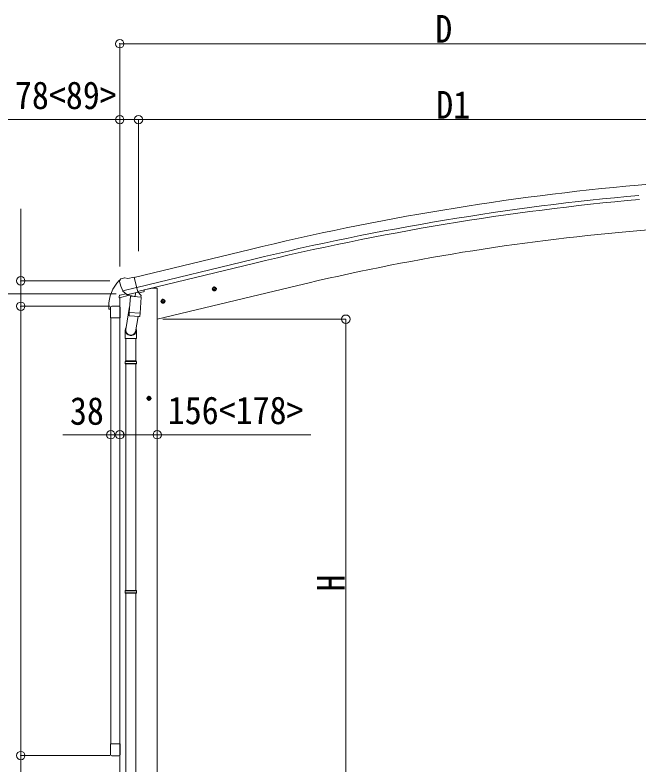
# Model space of a CAD drawing. Units: millimetres at full size, sheet at 1:35. Extents: x -9783 to 9892, y -6828 to 6752.
# Drawn here: x -7653 to -5053, y -355 to 2771 of the extents above; entities that cross this region are included whole.
import ezdxf
from ezdxf.enums import TextEntityAlignment as Align

# ---------------------------------------------------------------- set-up
doc = ezdxf.new("R2010")
doc.units = ezdxf.units.MM
doc.header["$LTSCALE"] = 35
doc.header["$PDMODE"] = 32
doc.header["$PDSIZE"] = 35
for name, color, linetype, lineweight in [('0-1_本体', 4, 'Continuous', 9), ('0-2_部品', 7, 'Continuous', 9), ('0-A_寸法', 6, 'Continuous', 9), ('1-1_GLASS', 4, 'Continuous', 9), ('1-2_GLASS_SEAL', 7, 'Continuous', 9), ('1-A', 6, 'Continuous', 9)]:
    doc.layers.add(name, color=color, linetype=linetype, lineweight=lineweight)
doc.styles.add('ＭＳ ゴシック', font='')
doc.styles.get('ＭＳ ゴシック').set_extended_font_data('MS Gothic')

msp = doc.modelspace()

# ---------------------------------------------------------------- linework, layer by layer
at = {"layer": '0-1_本体'}
for p, q in [((-4579.17, 2105.48), (-5056.68, 2062.28)), ((-5093.49, 1868.66), (-4555.54, 1915.72)), ((-7156.01, 1676.67), (-6673.13, 1794.15)), ((-7145.93, 1634.7), (-6662.92, 1752.17)), ((-7142, 1618.32), (-6658.94, 1735.81)), ((-7080.53, 1633.08), (-7114.04, 1625.03)), ((-7060.53, 1633.08), (-7080.53, 1633.08)), ((-7060.53, 1503.08), (-6474.86, 1643.69)), ((-7060.53, 1633.08), (-7060.53, -1246.92)), ((-7216.03, 1593.37), (-7216.03, -1246.92)), ((-7085.03, 1173.58), (-7105.03, 1173.58)), ((-7095.03, 1181.08), (-7101.53, 1177.33)), ((-7101.53, 1177.33), (-7101.53, 1169.83)), ((-7101.53, 1169.83), (-7095.03, 1166.07)), ((-7095.03, 1163.58), (-7095.03, 1183.58)), ((-7088.53, 1177.33), (-7095.03, 1181.08))]:
    msp.add_line(p, q, dxfattribs=at)
at = {"layer": '0-1_本体', "color": 6}
for p, q in [((-7628.89, 1662.97), (-7628.89, 1556.97)), ((-7628.89, -316.03), (-7628.89, 1556.97)), ((-7216.03, 1021.44), (-7254.03, 1021.44))]:
    msp.add_line(p, q, dxfattribs=at)
at = {"layer": '0-1_本体'}
msp.add_lwpolyline([(-7095.03, 1166.07), (-7088.53, 1169.83), (-7088.53, 1177.33)], dxfattribs=at)
for radius in [8.5, 7.7, 6.5]:
    msp.add_circle((-7095.03, 1173.58), radius, dxfattribs=at)
for centre, radius, start, end in [((-4060.56, -8947.73), 11054.98, 95.16866, 103.66973), ((-4060.56, -8947.73), 11011.82, 95.16974, 103.66973), ((-4060.56, -8947.73), 10994.98, 95.16974, 103.66973), ((-4270.5, -7538.12), 9442.71, 95.00001, 103.5)]:
    msp.add_arc(centre, radius, start, end, dxfattribs=at)
at = {"layer": '0-2_部品'}
for p, q in [((-7217.72, 1661.09), (-7217.44, 1659.94)), ((-7213.5, 1669.67), (-7217.35, 1663.37)), ((-7210.4, 1671.91), (-7197.22, 1675.08)), ((-7182.66, 1672.4), (-7195.92, 1675.1)), ((-7182.66, 1672.4), (-7156.73, 1678.63)), ((-7203.66, 1620.78), (-7146.16, 1634.59)), ((-6832.05, 1626.9), (-6812.6, 1631.56)), ((-6827.49, 1634.67), (-6829.62, 1627.48)), ((-6820.19, 1636.43), (-6827.49, 1634.67)), ((-6819.99, 1619.51), (-6824.66, 1638.95)), ((-6815.03, 1630.98), (-6820.19, 1636.43)), ((-6817.16, 1623.79), (-6815.03, 1630.98)), ((-7218.84, 1592.76), (-7176.14, 1603.01)), ((-7218.84, 1599.65), (-7218.84, 1592.76)), ((-7190.34, 1608.86), (-7216.54, 1602.57)), ((-7186.81, 1605.87), (-7203.19, 1620.37)), ((-7184.1, 1605.31), (-7176.58, 1607.11)), ((-7183.26, 1605.41), (-7181.73, 1605.78)), ((-7181.73, 1605.78), (-7145.03, 1614.59)), ((-7179.9, 1605.55), (-7179.95, 1604.81)), ((-7179.19, 1603.77), (-7153.38, 1597.33)), ((-7172.28, 1598.42), (-7176.95, 1531.59)), ((-7126.59, 1595.23), (-7172.28, 1598.42)), ((-7170.5, 1601.6), (-7170.73, 1598.32)), ((-7150.98, 1612.77), (-7152, 1598.16)), ((-7145.03, 1614.59), (-7143.5, 1614.96)), ((-7141.95, 1617.06), (-7141, 1617)), ((-7141, 1617), (-7127.69, 1601.68)), ((-7137.01, 1612.4), (-7118.12, 1616.94)), ((-7131.26, 1528.39), (-7126.59, 1595.23)), ((-7127.69, 1601.68), (-7128.13, 1595.34)), ((-7114.29, 1625.11), (-7114.29, 1621.8)), ((-7045.97, 1575.54), (-7026.52, 1580.21)), ((-7041.41, 1583.32), (-7043.54, 1576.12)), ((-7034.11, 1585.07), (-7041.41, 1583.32)), ((-7033.91, 1568.15), (-7038.58, 1587.6)), ((-7028.95, 1579.62), (-7034.11, 1585.07)), ((-7031.08, 1572.43), (-7028.95, 1579.62)), ((-7175.22, 1556.35), (-7191.13, 1460.18)), ((-7177.81, 1519.12), (-7176.94, 1531.59)), ((-7177.41, 1517.76), (-7177.41, 1517.76)), ((-7131.26, 1528.39), (-7176.95, 1531.59)), ((-7175.97, 1516.98), (-7134.27, 1514.07)), ((-7139.7, 1514.45), (-7150.43, 1450.86)), ((-7131.27, 1528.39), (-7132.16, 1515.7)), ((-7193.28, 1423.02), (-7193.28, 1457.37)), ((-7147.28, 1457.68), (-7147.28, 1423.02)), ((-7147.28, 1423.02), (-7193.28, 1423.02)), ((-7191.28, 1423.02), (-7191.28, 1329.02)), ((-7149.28, 1423.02), (-7149.28, 1329.02)), ((-7193.28, 1327.02), (-7192.28, 1329.02)), ((-7147.28, 1327.02), (-7193.28, 1327.02)), ((-7147.28, 1319.02), (-7193.28, 1319.02)), ((-7148.28, 1329.02), (-7192.28, 1329.02)), ((-7148.28, 1317.02), (-7192.28, 1317.02)), ((-7191.28, 1317.02), (-7191.28, 372.83)), ((-7149.28, 1317.02), (-7149.28, 372.83)), ((-7147.28, 1327.02), (-7148.28, 1329.02)), ((-7147.28, 1319.02), (-7148.28, 1317.02)), ((-7147.28, 1327.02), (-7147.28, 1319.02)), ((-7084.78, 1172.96), (-7104.78, 1172.96)), ((-7094.78, 1180.46), (-7101.28, 1176.71)), ((-7101.28, 1176.71), (-7101.28, 1169.21)), ((-7101.28, 1169.21), (-7094.78, 1165.45)), ((-7094.78, 1162.96), (-7094.78, 1182.96)), ((-7088.28, 1176.71), (-7094.78, 1180.46)), ((-7193.28, 370.83), (-7192.28, 372.83)), ((-7147.28, 370.83), (-7193.28, 370.83)), ((-7147.28, 362.83), (-7193.28, 362.83)), ((-7148.28, 372.83), (-7192.28, 372.83)), ((-7148.28, 360.83), (-7192.28, 360.83)), ((-7191.28, 360.83), (-7191.28, -467.35)), ((-7149.28, 360.83), (-7149.28, -467.35)), ((-7147.28, 370.83), (-7148.28, 372.83)), ((-7147.28, 362.83), (-7148.28, 360.83)), ((-7147.28, 370.83), (-7147.28, 362.83))]:
    msp.add_line(p, q, dxfattribs=at)
for points in [[(-7151.3, 1613.18), (-7141.58, 1615.52), (-7156.73, 1678.63)], [(-6829.62, 1627.48), (-6824.46, 1622.03), (-6817.16, 1623.79)], [(-7203.93, 1621.36), (-7203.35, 1620.52), (-7203.19, 1620.37)], [(-7151.3, 1613.18), (-7151.54, 1613.03), (-7176.3, 1607.08), (-7176.58, 1607.11)], [(-7043.54, 1576.12), (-7038.38, 1570.68), (-7031.08, 1572.43)], [(-7193.28, 1327.02), (-7193.28, 1319.02), (-7192.28, 1317.02)], [(-7094.78, 1165.45), (-7088.28, 1169.21), (-7088.28, 1176.71)], [(-7193.28, 370.83), (-7193.28, 362.83), (-7192.28, 360.83)]]:
    msp.add_lwpolyline(points, dxfattribs=at)
for centre, radius in [((-6822.32, 1629.23), 8.5), ((-6822.32, 1629.23), 7.7), ((-6822.32, 1629.23), 6.5), ((-7036.25, 1577.87), 8.5), ((-7036.25, 1577.87), 7.7), ((-7036.25, 1577.87), 6.5), ((-7094.78, 1172.96), 8.5), ((-7094.78, 1172.96), 7.7), ((-7094.78, 1172.96), 6.5)]:
    msp.add_circle(centre, radius, dxfattribs=at)
for centre, radius, start, end in [((-7020.63, 1707.19), 202.4, 193.5, 205.09125), ((-7209.23, 1667.05), 5, 103.5, 148.5), ((-7196.52, 1672.16), 3, 78.5, 103.5), ((-7215.84, 1599.65), 3, 103.5, 180), ((-7183.38, 1605.9), 0.5, 248.23754, 283.5), ((-7180.4, 1605.59), 0.5, 356, 103.5), ((-7178.95, 1604.74), 1, 176, 256), ((-7153.03, 1598.3), 1.03, 250.03897, 351.96569), ((-7150.38, 1612.69), 0.604, 100.59842, 172.20595), ((-7143.62, 1615.44), 0.5, 283.5, 318.76246), ((-7119.29, 1621.8), 5, 283.5, 0), ((-7175.87, 1518.95), 1.95, 175.04017, 217.47766), ((-7175.83, 1518.98), 2, 217.40962, 266), ((-7134.13, 1516.06), 2, 266, 349.46843), ((-7163.28, 1457.37), 30, 177.45142, 180)]:
    msp.add_arc(centre, radius, start, end, dxfattribs=at)
for centre, major_axis, ratio, start_param, end_param in [((-7214.8, 1661.8), (-1.57, -2.57), 0.99628, 4.712389, 5.4996506), ((-7184.82, 1608.13), (-0.73, -2.92), 0.997631, 5.8041905, 6.6006116), ((-7184.77, 1608.36), (2.63, 3.16), 0.650902, 4.0958226, 4.1686332), ((-7184.8, 1608.23), (-0.73, -2.92), 0.997631, 0.3902369, 0.4789948), ((-7170.28, 1457.68), (23, 0), 0.996195, 2.5560258, 6.5663028), ((-7170.28, 1457.68), (21, 0), 0.996195, 2.9349147, 5.9512394)]:
    msp.add_ellipse(centre, major_axis=major_axis, ratio=ratio, start_param=start_param, end_param=end_param, dxfattribs=at)
at = {"layer": '0-A_寸法'}
for p, q in [((-7216.28, 2651.44), (-7216.28, 2334.82)), ((-7216.28, 2651.44), (-4517.28, 2651.44)), ((-7216.28, 2334.82), (-7684.38, 2334.82)), ((-7216.28, 2334.82), (-7216.28, 1722.59)), ((-7216.28, 2334.82), (-7138.28, 2334.82)), ((-7138.28, 2334.82), (-7138.28, 1786.96)), ((-7138.28, 2334.82), (-4517.28, 2334.82)), ((-8176.85, 1609.48), (-7231.77, 1609.48)), ((-7060.28, 1021.44), (-7216.28, 1021.44)), ((-7060.28, 1021.44), (-6419.55, 1021.44))]:
    msp.add_line(p, q, dxfattribs=at)
for p in [(-7216.28, 2651.44), (-7216.28, 2334.82), (-7138.28, 2334.82), (-7216.28, 1021.44), (-7060.28, 1021.44)]:
    msp.add_point(p, dxfattribs=at)
at = {"layer": '1-1_GLASS'}
for p, q in [((-7254.03, 1508.47), (-7254.03, -267.53)), ((-7216.03, 1508.47), (-7216.03, -267.53))]:
    msp.add_line(p, q, dxfattribs=at)
at = {"layer": '1-2_GLASS_SEAL'}
for p, q in [((-7262.53, 1556.95), (-7262.53, 1545.2)), ((-7262.03, 1544.7), (-7255.77, 1544.7)), ((-7255.27, 1551.96), (-7255.27, 1545.2)), ((-7255.03, 1508.47), (-7255.03, 1552.17)), ((-7249.53, 1557.67), (-7220.53, 1557.67)), ((-7249.27, 1557.96), (-7216.03, 1557.96)), ((-7215.03, 1552.17), (-7215.03, 1508.47)), ((-7215.03, 1508.47), (-7255.03, 1508.47)), ((-7255.03, -267.53), (-7255.03, -311.23)), ((-7215.03, -267.53), (-7255.03, -267.53)), ((-7215.03, -311.23), (-7215.03, -267.53)), ((-7249.53, -316.73), (-7220.53, -316.73))]:
    msp.add_line(p, q, dxfattribs=at)
for centre, radius, start, end in [((-7110.28, 1556.95), 152.26, 135.14293, 180), ((-7213.79, 1658.98), 6.95, 105.94697, 129.45641), ((-7262.03, 1545.2), 0.5, 180, 270), ((-7255.77, 1545.2), 0.5, 270, 0), ((-7249.27, 1551.96), 6, 90, 180), ((-7249.53, 1552.17), 5.5, 90, 180), ((-7220.53, 1552.17), 5.5, 0, 90), ((-7249.53, -311.23), 5.5, 180, 270), ((-7220.53, -311.23), 5.5, 270, 0)]:
    msp.add_arc(centre, radius, start, end, dxfattribs=at)
at = {"layer": '1-A'}
for p, q in [((-7628.89, 1662.97), (-7628.89, 1962.97)), ((-7628.89, 1662.97), (-7258.3, 1662.97)), ((-7628.89, 1556.97), (-7258.3, 1556.97)), ((-6274.52, 1503.08), (-7037.27, 1503.08)), ((-6274.52, -696.92), (-6274.52, 1503.08)), ((-7254.03, 1021.44), (-7454.03, 1021.44)), ((-7628.89, -316.03), (-7258.3, -316.03)), ((-7628.89, -316.03), (-7258.3, -316.03)), ((-7628.89, -696.92), (-7628.89, -316.03))]:
    msp.add_line(p, q, dxfattribs=at)
for p in [(-7628.89, 1662.97), (-7628.89, 1556.97), (-6274.52, 1503.08), (-7254.03, 1021.44), (-7216.03, 1021.44), (-7628.89, -316.03)]:
    msp.add_point(p, dxfattribs=at)

# ---------------------------------------------------------------- texts
at = {"layer": '0-A_寸法', "color": 7, "style": 'ＭＳ ゴシック', "width": 0.9}
for s, p in [('D', (-5901.78, 2620.94)), ('78<89>', (-7653.26, 2344.32)), ('D1', (-5897.78, 2304.32)), ('156<178>', (-7016.33, 1030.94))]:
    msp.add_text(s, height=115.5, dxfattribs=at).set_placement(p, align=Align.BOTTOM_LEFT)
at = {"layer": '1-A', "color": 7, "style": 'ＭＳ ゴシック', "width": 0.9}
msp.add_text('38', height=115.5, dxfattribs=at).set_placement((-7424.03, 1028.44), align=Align.BOTTOM_LEFT)
msp.add_text('H', height=115.5, rotation=90, dxfattribs=at).set_placement((-6244.02, 368.08), align=Align.BOTTOM_LEFT)

doc.saveas('drawing.dxf')
